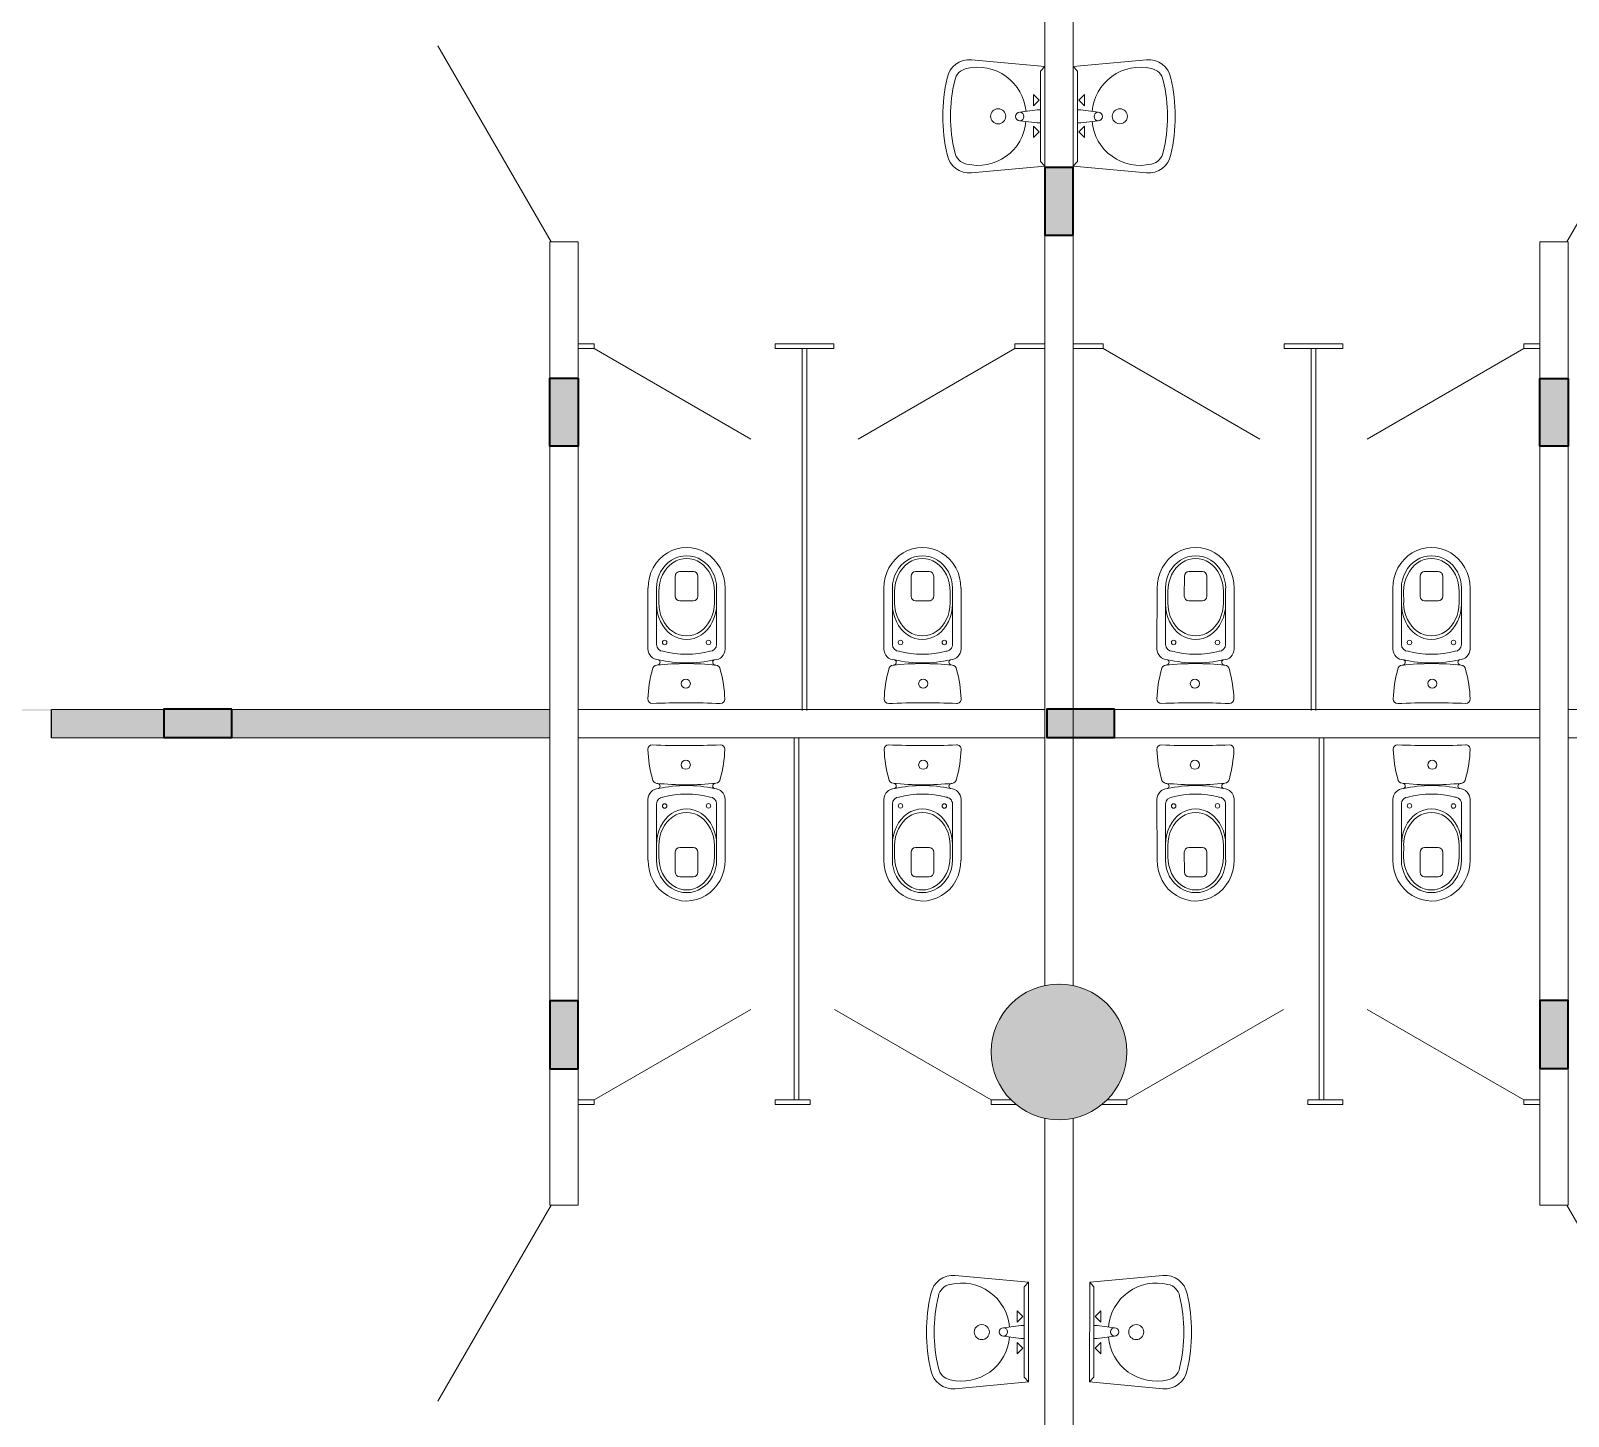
# Model space of a CAD drawing. Header units: millimetres. Extents: x 72919 to 485785, y -53256 to 338519.
# Drawn here: x 232590 to 239386, y 200047 to 206169 of the extents above; entities that cross this region are included whole.
import ezdxf

# ---------------------------------------------------------------- set-up
doc = ezdxf.new("R2010")
doc.units = ezdxf.units.MM
doc.linetypes.add('CONTI', pattern=[0])
for name, color, linetype, lineweight in [('door', 177, 'Continuous', 9), ('equipments', 137, 'CONTI', 20), ('wall', 5, 'Continuous', 40)]:
    doc.layers.add(name, color=color, linetype=linetype, lineweight=lineweight)

# ---------------------------------------------------------------- blocks, each defined once
blk = doc.blocks.new('лоплпр')
at = {"lineweight": 5}
for p, q in [((641135.8, -528855.9), (641135.8, -528587.3)), ((641477.1, -528855.9), (641477.1, -528587.3)), ((641173.7, -528855.9), (641173.7, -528607.3)), ((641439.2, -528855.9), (641439.2, -528607.3)), ((641183.7, -528841.1), (641183.7, -528791.5)), ((641429.2, -528841.1), (641429.2, -528791.5)), ((641256.4, -528820.4), (641256.4, -528909.3)), ((641276.4, -528800.4), (641336.4, -528800.4)), ((641356.4, -528820.4), (641356.4, -528909.3)), ((641276.4, -528929.3), (641336.4, -528929.3))]:
    blk.add_line(p, q, dxfattribs=at)
for centre, radius in [((641309.5, -528434.5), 20), ((641209.6, -528616.2), 10), ((641403.4, -528616.2), 10)]:
    blk.add_circle(centre, radius, dxfattribs=at)
for centre, radius, start, end in [((641157.1, -528366.3), 20, 90, 180), ((641680.2, -528349.3), 543.4, 181.79517, 195.69716), ((641307.1, -525173.1), 3176.8, 267.29363, 272.70637), ((641457.1, -528366.3), 20, 360, 90), ((640933.9, -528349.3), 543.4, 344.30284, 358.20483), ((641180.6, -528492.8), 23.8, 188.46647, 261.53353), ((641178.6, -528528.4), 12.2, 294.61249, 97.36476), ((641307.1, -527206.4), 1316.3, 264.33225, 275.66775), ((641435.6, -528528.6), 12.3, 83.22715, 242.27279), ((641433.6, -528492.8), 23.8, 278.46647, 351.53353), ((641183.7, -528587.3), 47.9, 90, 180), ((641203.7, -528607.3), 30, 90, 180), ((641306.8, -529094), 568, 77.48264, 102.5151), ((641306.4, -528972.3), 408.5, 75.08875, 104.91125), ((641409.2, -528607.3), 30, 360, 90), ((641429.2, -528587.3), 47.9, 360, 89.18466), ((641276.4, -528820.4), 20, 90, 180), ((641336.4, -528820.4), 20, 360, 90), ((641276.4, -528909.3), 20, 180, 270), ((641336.4, -528909.3), 20, 270, 360)]:
    blk.add_arc(centre, radius, start, end, dxfattribs=at)
for centre, major_axis, ratio, start_param, end_param in [((641306.4, -528787.3), (0, 158.2), 0.838996, 4.712389, 7.853982), ((641306.4, -528791.5), (0, 146.5), 0.838114, 4.712389, 7.853982), ((641306.4, -528787.3), (-39.6, 147.6), 0.876351, 4.481722, 4.481728), ((641306.4, -528787.3), (-39.6, 147.6), 0.876351, 4.481722, 4.481728), ((641306.4, -528855.9), (0, 180.4), 0.945693, 1.570796, 4.712389), ((641306.4, -528855.9), (0, 143.4), 0.925942, 1.570796, 4.712389), ((641306.4, -528841.1), (0, 146.5), 0.838114, 1.570796, 4.712389)]:
    blk.add_ellipse(centre, major_axis=major_axis, ratio=ratio, start_param=start_param, end_param=end_param, dxfattribs=at)
blk = doc.blocks.new('оааоапо')
at = {"lineweight": 5}
for p, q in [((641168.4, -527830.3), (641138.4, -528154)), ((641608.9, -527830.3), (641168.4, -527830.3)), ((641188.7, -527849), (641168.4, -527830.3)), ((641588.6, -527849), (641608.9, -527830.3)), ((641608.9, -527830.3), (641638.9, -528154)), ((641360.4, -527849), (641188.7, -527849)), ((641292.2, -527880.1), (641317.2, -527855)), ((641292.2, -527880.1), (641342.3, -527880.1)), ((641342.3, -527880.1), (641317.2, -527855)), ((641360.4, -527849), (641360.4, -527864)), ((641388.7, -527849), (641360.4, -527849)), ((641360.4, -527864), (641370.8, -527940.7)), ((641388.7, -527849), (641417, -527849)), ((641417, -527864), (641407.9, -527940.7)), ((641417, -527849), (641588.6, -527849)), ((641417, -527849), (641417, -527864)), ((641432.4, -527880.1), (641457.4, -527855)), ((641482.5, -527880.1), (641432.4, -527880.1)), ((641482.5, -527880.1), (641457.4, -527855))]:
    blk.add_line(p, q, dxfattribs=at)
blk.add_circle((641389.3, -527940.7), 18.6, dxfattribs=at)
for centre, radius, start, end in [((641385.4, -528125.8), 213.5, 94.88661, 193.56367), ((641392, -528125.7), 213.4, 346.42063, 84.84298), ((641388.7, -528036.1), 33.3, 90, 270), ((641388.7, -528036.1), 33.3, 270, 90), ((641238, -528162.9), 100, 174.86693, 259.44951), ((641241.8, -528164), 65, 190.47097, 259.31551), ((641535.5, -528164), 65, 280.68449, 349.52903), ((641539.3, -528162.9), 100, 280.55049, 5.13307), ((641391.5, -527556.5), 690.6, 256.45747, 269.76436), ((641385.8, -527556.5), 690.6, 270.23564, 283.54253), ((641388.8, -527540.8), 740, 256.79373, 269.99205), ((641388.6, -527540.8), 740, 270.00795, 283.20627)]:
    blk.add_arc(centre, radius, start, end, dxfattribs=at)
blk = doc.blocks.new('сердечник для 125')
at = {"lineweight": 40, "ltscale": 200, "true_color": 0x000000}
h = blk.add_hatch(color=18, dxfattribs=at)
h.dxf.hatch_style = 1
h.paths.add_polyline_path([(-779283.3, 728682.7), (-779583.3, 728682.7), (-779583.3, 728557.7), (-779283.3, 728557.7)])
at = {"color": 18, "lineweight": 40, "true_color": 0x000000}
blk.add_lwpolyline([(-779283.3, 728682.7), (-779583.3, 728682.7), (-779583.3, 728557.7), (-779283.3, 728557.7)], close=True, dxfattribs=at)
at = {"ltscale": 0.740741}
for points in [[(-779408.4, 728682.4), (-779408.4, 728682.9)], [(-779283.3, 728557.9), (-779283.4, 728557.9)]]:
    blk.add_lwpolyline(points, dxfattribs=at)

msp = doc.modelspace()

# ---------------------------------------------------------------- hatches: boundary and pattern name
at = {"ltscale": 500, "true_color": 0x000000}
h = msp.add_hatch(color=18, dxfattribs=at)
h.dxf.hatch_style = 1
h.paths.add_polyline_path([(232681.51178, 203165.03851), (232681.51405, 203045.36185), (234883.91302, 203045.69535), (234883.91304, 203170.71168), (229860.43261, 203169.9186), (229860.43259, 203044.93466), (231481.51405, 203045.18014), (231481.51178, 203165.0386)])
h = msp.add_hatch(color=18, dxfattribs=at)
h.dxf.hatch_style = 1
edge = h.paths.add_edge_path()
edge.add_arc((237135.42519, 201657.95794), 300, 0, 360)
at = {"layer": 'wall', "lineweight": 18, "ltscale": 0.007407, "true_color": 0x000000}
h = msp.add_hatch(color=18, dxfattribs=at)
h.dxf.hatch_style = 1
h.paths.add_polyline_path([(237197.21971, 209012.95825), (237197.21971, 203170.21439), (237072.21971, 203170.21439), (237072.21971, 209012.95825)], flags=0)
h = msp.add_hatch(color=18, dxfattribs=at)
h.dxf.hatch_style = 1
h.paths.add_polyline_path([(235009.11091, 205235.53882), (235010.49378, 201882.41158), (234885.49379, 201882.36003), (234884.11092, 205235.48727)], flags=0)
h = msp.add_hatch(color=18, dxfattribs=at)
h.dxf.hatch_style = 1
h.paths.add_polyline_path([(239385.38463, 205235.57922), (239260.38466, 205235.48966), (239260.81676, 204632.38437), (239385.81673, 204632.47392), (239385.38463, 205235.57922)], flags=0)
h = msp.add_hatch(color=18, dxfattribs=at)
h.dxf.hatch_style = 1
h.paths.add_polyline_path([(239385.67515, 204332.38264), (239385.67515, 201883.11448), (239260.67515, 201883.11448), (239260.67515, 204332.38264)], flags=0)
h = msp.add_hatch(color=18, dxfattribs=at)
h.dxf.hatch_style = 1
h.paths.add_polyline_path([(235010.44706, 203170.28273), (239260.44771, 203169.54797), (239260.4261, 203044.54797), (235010.42545, 203045.28273)], flags=0)
h = msp.add_hatch(color=18, dxfattribs=at)
h.dxf.hatch_style = 1
h.paths.add_polyline_path([(237198.6698, 203045.13251), (237197.35323, 201949.60549), (237072.35332, 201949.75571), (237073.66989, 203045.28273)], flags=0)
h = msp.add_hatch(color=18, dxfattribs=at)
h.dxf.hatch_style = 1
h.paths.add_polyline_path([(235009.03474, 201583.68388), (234884.04175, 201582.36006), (234890.4256, 200979.60541), (235015.41859, 200980.92923), (235009.03474, 201583.68388)], flags=0)
h = msp.add_hatch(color=18, dxfattribs=at)
h.dxf.hatch_style = 1
h.paths.add_polyline_path([(239385.81673, 201583.16166), (239260.81676, 201583.23927), (239260.44197, 200979.60539), (239385.44194, 200979.52778), (239385.81673, 201583.16166)], flags=0)
h = msp.add_hatch(color=18, dxfattribs=at)
h.dxf.hatch_style = 1
h.paths.add_polyline_path([(237199.07958, 201362.76995), (237074.07958, 201362.80414), (237073.66989, 199865.00181), (237198.66988, 199864.96762), (237199.07958, 201362.76995)], flags=0)

# ---------------------------------------------------------------- linework, layer by layer
at = {"color": 18, "ltscale": 500, "true_color": 0x000000}
msp.add_line((232681.51406, 203044.57067), (232681.51169, 203169.95292), dxfattribs=at)
at = {"layer": 'door', "linetype": 'ByBlock', "ltscale": 100}
for p, q in [((234390.42593, 206101.51507), (234890.42593, 205235.48966)), ((239879.42593, 206101.51507), (239379.42593, 205235.48966)), ((234390.42547, 200113.58008), (234890.4256, 200979.60541)), ((239879.42639, 200113.58008), (239379.42626, 200979.60541))]:
    msp.add_line(p, q, dxfattribs=at)
at = {"layer": 'equipments'}
for p, q in [((235010.42593, 204784.54753), (235080.42593, 204784.54753)), ((235010.42593, 204764.54753), (235080.42593, 204764.54753)), ((235080.42593, 204764.54753), (235080.42593, 204784.54753)), ((235773.24625, 204364.54753), (235080.42593, 204764.54753)), ((235880.42593, 204764.54753), (235880.42593, 204784.54753)), ((235880.42593, 204784.54753), (236140.42589, 204784.54753)), ((235880.42593, 204764.54753), (236140.42589, 204764.54753)), ((236000.42591, 204764.54753), (236000.42591, 203164.54745)), ((236020.42591, 204764.54753), (236020.42591, 203164.54745)), ((236140.42589, 204764.54753), (236140.42589, 204784.54753)), ((236247.60551, 204364.54763), (236940.42589, 204764.54753)), ((236940.42589, 204784.54753), (237072.2997, 204784.54753)), ((236940.42589, 204764.54753), (236940.42589, 204784.54753)), ((236940.42589, 204764.54753), (237072.30008, 204764.54753)), ((237330.42597, 204784.54753), (237198.60155, 204784.54753)), ((237330.42597, 204764.54753), (237198.60155, 204764.54753)), ((237330.42597, 204764.54753), (237330.42597, 204784.54753)), ((238023.24635, 204364.54763), (237330.42597, 204764.54753)), ((238390.42594, 204784.54753), (238130.42597, 204784.54753)), ((238130.42597, 204764.54753), (238130.42597, 204784.54753)), ((238390.42594, 204764.54753), (238130.42597, 204764.54753)), ((238250.42595, 204764.54753), (238250.42595, 203164.54745)), ((238270.42595, 204764.54753), (238270.42595, 203164.54745)), ((238390.42594, 204764.54753), (238390.42594, 204784.54753)), ((238497.60561, 204364.54753), (239190.42594, 204764.54753)), ((239260.42593, 204784.54753), (239190.42594, 204784.54753)), ((239190.42594, 204764.54753), (239190.42594, 204784.54753)), ((239260.42593, 204764.54753), (239190.42594, 204764.54753)), ((235965.41669, 201444.56843), (235965.41693, 203044.56851)), ((235985.41669, 201444.56843), (235985.41693, 203044.56851)), ((238285.43518, 201444.56843), (238285.43493, 203044.56851)), ((238305.43518, 201444.56843), (238305.43493, 203044.56851)), ((235773.24606, 201844.54741), (235080.42567, 201444.54751)), ((236142.59664, 201844.54723), (236835.41697, 201444.54723)), ((238128.25522, 201844.54723), (237435.4349, 201444.54723)), ((238497.60581, 201844.54741), (239190.42619, 201444.54751)), ((235010.42568, 201444.54753), (235080.42567, 201444.54751)), ((235080.42567, 201444.54751), (235080.42567, 201424.54751)), ((235880.42567, 201444.54739), (235880.42567, 201424.54739)), ((235880.42567, 201444.54738), (236035.41697, 201444.54735)), ((236035.41697, 201444.54735), (236035.41696, 201424.54735)), ((236835.41697, 201444.54723), (236835.41696, 201424.54723)), ((236835.41697, 201444.54723), (236923.57094, 201444.54721)), ((237435.4349, 201444.54723), (237347.28093, 201444.54721)), ((237435.4349, 201444.54723), (237435.4349, 201424.54723)), ((238390.42619, 201444.54738), (238235.4349, 201444.54735)), ((238235.4349, 201444.54735), (238235.4349, 201424.54735)), ((238390.42619, 201444.54739), (238390.4262, 201424.54739)), ((239260.42619, 201444.54753), (239190.42619, 201444.54751)), ((239190.42619, 201444.54751), (239190.4262, 201424.54751)), ((235010.42567, 201424.54753), (235080.42567, 201424.54751)), ((235880.42567, 201424.54739), (236035.41696, 201424.54737)), ((236835.41696, 201424.54723), (236945.72775, 201424.54721)), ((237435.4349, 201424.54723), (237325.12411, 201424.54721)), ((238390.4262, 201424.54739), (238235.4349, 201424.54737)), ((239260.42619, 201424.54753), (239190.4262, 201424.54751))]:
    msp.add_line(p, q, dxfattribs=at)
at = {"layer": 'wall', "color": 18, "lineweight": 18, "ltscale": 0.007407, "true_color": 0x000000}
for p, q in [((237072.21971, 209012.95825), (237072.33022, 203171.03597)), ((237198.60155, 209012.94762), (237198.60155, 203171.03836)), ((234884.11092, 205235.48727), (234884.11075, 203044.54754)), ((235010.42593, 205235.48966), (234884.11092, 205235.48727)), ((235010.42545, 205235.48966), (235010.42545, 203044.54797)), ((239260.38466, 205235.48966), (239260.46516, 200979.60539)), ((239260.38466, 205235.48966), (239385.75665, 205235.48727)), ((239385.69738, 205235.48727), (239385.61688, 200979.603)), ((234884.11076, 203169.99458), (232681.51169, 203169.95292)), ((237072.33022, 203169.96355), (235010.42545, 203169.92454)), ((237072.33022, 203171.03597), (237072.35332, 201949.75571)), ((237198.60155, 203171.03836), (237198.60155, 201949.73758)), ((239260.42373, 203169.92454), (237198.60157, 203169.88554)), ((244784.11534, 203169.92454), (239385.65836, 203169.82245)), ((234884.11164, 203044.54771), (232681.51406, 203044.50604)), ((234884.15237, 203044.54797), (234884.19143, 200979.603)), ((235010.42545, 203044.54797), (235010.42545, 200979.60539)), ((237072.33261, 203044.54797), (235010.42545, 203044.54797)), ((239260.4261, 203044.54797), (237198.60155, 203044.54797)), ((244784.11772, 203044.54797), (239385.65594, 203044.54797)), ((237072.36442, 201363.16774), (237072.44688, 197003.6604)), ((237198.60155, 201363.18826), (237198.60155, 197003.6604)), ((235010.4256, 200979.60539), (234884.19143, 200979.603)), ((239260.44197, 200979.60539), (239385.67614, 200979.603))]:
    msp.add_line(p, q, dxfattribs=at)
msp.add_circle((237135.43531, 201656.46292), 300, dxfattribs=at)

# ---------------------------------------------------------------- block references
at = {"layer": 'equipments', "extrusion": (-1.18972e-19, -6.86778e-20, -1), "xscale": -1, "zscale": -1, "rotation": 90.00214251828535}
msp.add_blockref('оааоапо', (-764926.57591, 847159.40469), dxfattribs=at)
at = {"layer": 'equipments', "extrusion": (1.18972e-19, -6.86778e-20, -1), "zscale": -1, "rotation": 269.9978574817146}
msp.add_blockref('оааоапо', (290655.72758, 847159.40332), dxfattribs=at)
at = {"layer": 'equipments'}
for p, rotation in [((876250.43769, -325811.05263), 179.9409590081281), ((878500.51948, -325810.95395), 179.9409678384983), ((-404229.5861, 732020.14752), 359.940959008143), ((-401979.66734, 732020.04885), 359.9409678384833)]:
    msp.add_blockref('лоплпр', p, dxfattribs=dict(at, rotation=rotation))
at = {"layer": 'equipments', "xscale": -1}
for p, rotation in [((-404229.66761, -325810.95395), 180.0590321615017), ((-401979.58583, -325811.05263), 180.0590409918719), ((876250.51921, 732020.04885), 0.05903216151663671), ((878500.43796, 732020.14752), 0.05904099185701561)]:
    msp.add_blockref('лоплпр', p, dxfattribs=dict(at, rotation=rotation))
at = {"layer": 'equipments', "extrusion": (-1.18972e-19, 6.86778e-20, -1), "zscale": -1, "rotation": 89.99786631206995}
msp.add_blockref('оааоапо', (-764854.11726, -440950.38993), dxfattribs=at)
at = {"layer": 'equipments', "extrusion": (1.18972e-19, 6.86778e-20, -1), "xscale": -1, "zscale": -1, "rotation": 270.0021336879301}
msp.add_blockref('оааоапо', (290583.26539, -440950.38993), dxfattribs=at)
at = {"layer": 'wall', "color": 18, "lineweight": 18, "ltscale": 0.007407, "true_color": 0x000000, "rotation": 270}
for p in [(-491485.09181, -574018.53725), (-493672.25072, -577700.96381), (-489297.06935, -577700.20935)]:
    msp.add_blockref('сердечник для 125', p, dxfattribs=at)
at = {"layer": 'wall', "color": 18, "lineweight": 18, "ltscale": 0.007407, "true_color": 0x000000, "xscale": -1, "rotation": 270}
for p in [(-493672.25072, 983916.46093), (-489297.06935, 983915.70647)]:
    msp.add_blockref('сердечник для 125', p, dxfattribs=at)
at = {"layer": 'wall', "color": 18, "lineweight": 18, "ltscale": 0.007407, "true_color": 0x000000}
for p in [(1012762.05402, -525512.46178), (1016664.3359, -525512.46178)]:
    msp.add_blockref('сердечник для 125', p, dxfattribs=at)

doc.saveas('drawing.dxf')
